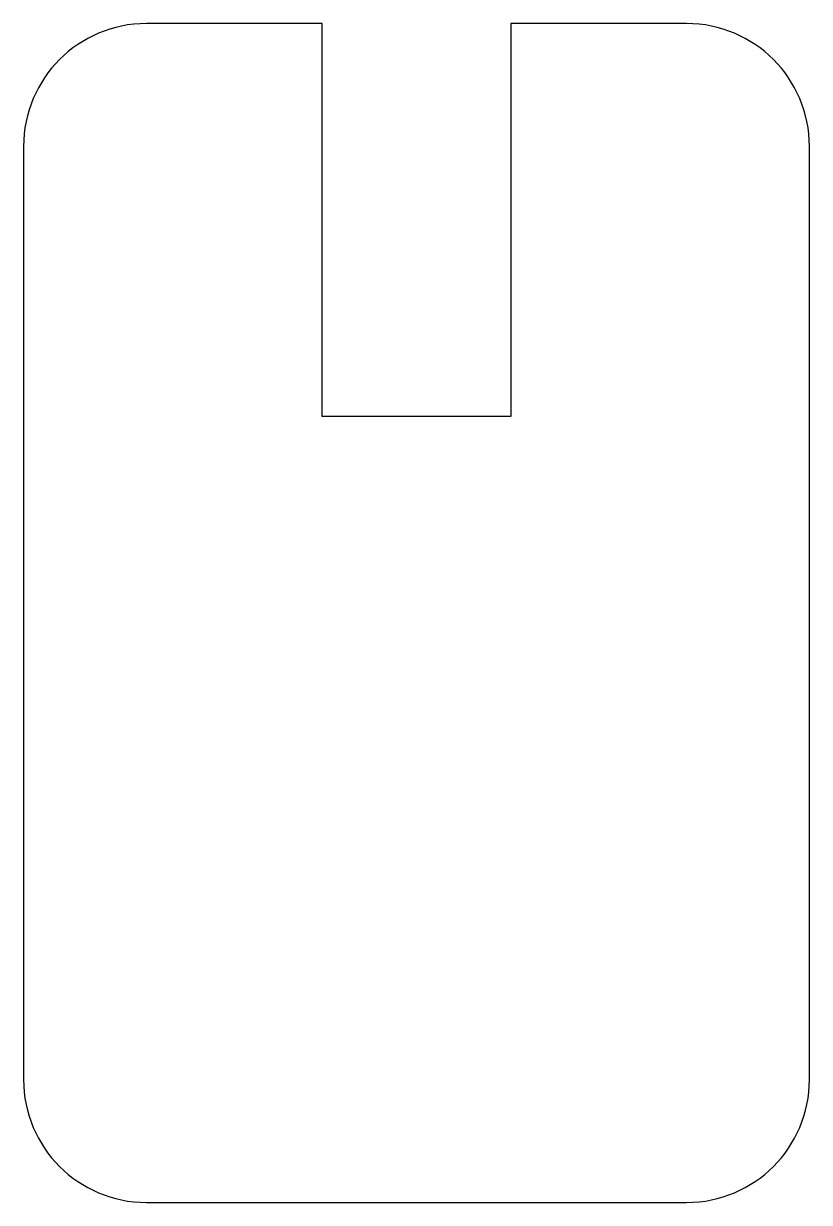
# Model space of a CAD drawing. Header units: millimetres. Extents: x -12.7 to 12.7, y -75.9 to -37.8.
import ezdxf

# ---------------------------------------------------------------- set-up
doc = ezdxf.new("R2010")
doc.units = ezdxf.units.MM

msp = doc.modelspace()

# ---------------------------------------------------------------- linework, layer by layer
at = {"color": 7, "linetype": 'Continuous', "lineweight": 25}
for p, q in [((-3.05, -37.81875), (-8.73125, -37.81875)), ((-3.05, -50.51875), (-3.05, -37.81875)), ((8.73125, -37.81875), (3.05, -37.81875)), ((3.05, -37.81875), (3.05, -50.51875)), ((-12.7, -41.7875), (-12.7, -71.95)), ((12.7, -71.95), (12.7, -41.7875)), ((3.05, -50.51875), (-3.05, -50.51875)), ((-8.73125, -75.91875), (8.73125, -75.91875))]:
    msp.add_line(p, q, dxfattribs=at)
for centre, start, end in [((-8.73125, -41.7875), 90, 180), ((8.73125, -41.7875), 0, 90), ((-8.73125, -71.95), 180, 270), ((8.73125, -71.95), 270, 0)]:
    msp.add_arc(centre, 3.96875, start, end, dxfattribs=at)

doc.saveas('drawing.dxf')
